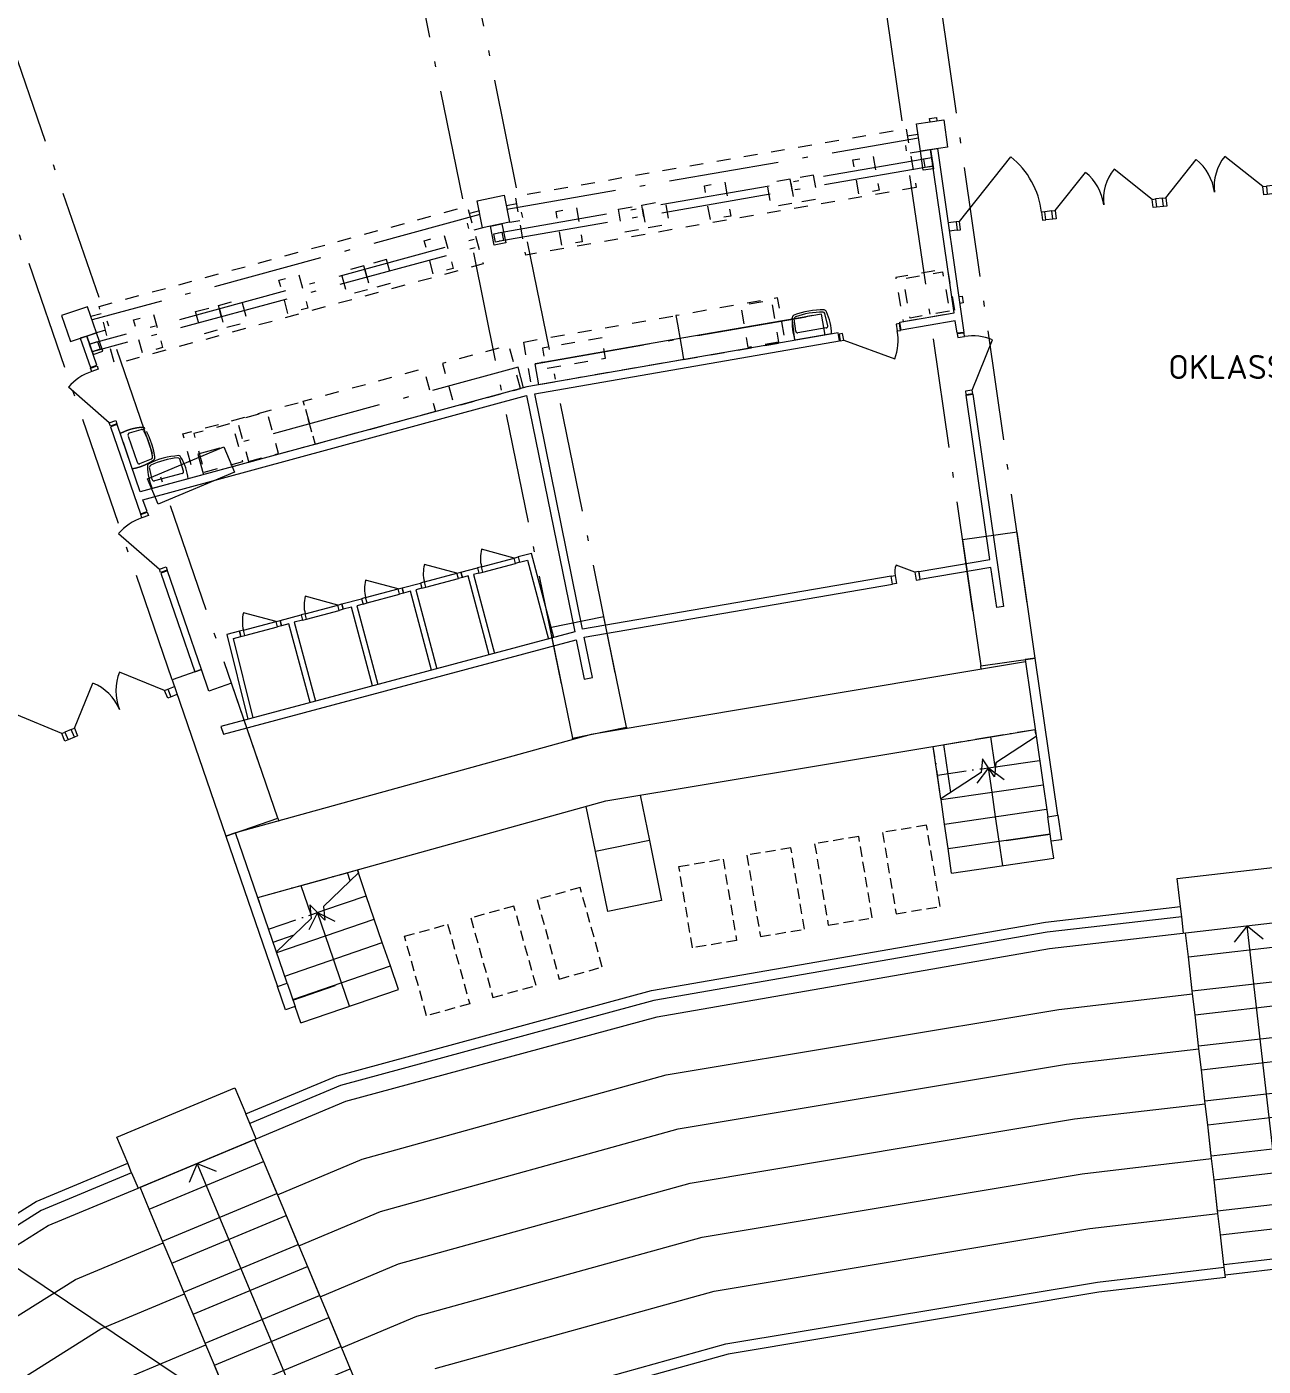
# Model space of a CAD drawing. Header units: millimetres. Extents: x -106764 to 80178, y -104573 to 57950.
# Drawn here: x -29284 to -11311, y 18291 to 37774 of the extents above; entities that cross this region are included whole.
import ezdxf

# ---------------------------------------------------------------- set-up
doc = ezdxf.new("R2010")
doc.units = ezdxf.units.MM
doc.header["$LTSCALE"] = 100
for name, pattern in [('2 Streckad kort', [2.25, 1.5, -0.75]), ('IMPORT-A_PSTRECK_4', [24, 16, -3.6, 0.8, -3.6]), ('IMPORT-DASHED_1', [4, 2, -2]), ('IMPORT-DASHED_2', [6, 4, -2]), ('Overhead', [6.2, 4.2, -1, 0, -1])]:
    doc.linetypes.add(name, pattern=pattern)
for name, color, linetype, lineweight in [('A-------T--', 1, 'Continuous', 13), ('A-27C---EJN', 1, 'Continuous', 9), ('A-27D---E-N', 7, 'Continuous', 9), ('A-3311-EA-', 3, 'Continuous', 9), ('A-3652-EA-', 1, 'Continuous', 9), ('A-42D--CE-N', 1, 'Continuous', 9), ('A-43CB--E-N', 3, 'Continuous', 18), ('A-43CB--EJN', 1, 'Continuous', 9), ('A-44B---E-N', 1, 'Continuous', 9), ('A-45C---', 1, '2 Streckad kort', 13), ('A-45CA--E-N', 1, 'Continuous', 9), ('A-45CA--EMN', 4, 'Overhead', 9), ('A-46C---E-N', 1, 'Continuous', 9), ('A003', 4, 'Continuous', 9), ('A030', 7, 'Continuous', 9), ('A035', 3, 'Continuous', 9), ('A037', 1, 'IMPORT-A_PSTRECK_4', 9), ('A040', 3, 'Continuous', 9), ('A046', 1, 'Continuous', 9), ('A046-O', 1, 'IMPORT-A_PSTRECK_4', 9), ('A050', 1, 'Continuous', 9), ('A050-B', 1, 'IMPORT-DASHED_2', 9), ('A050-O', 1, 'IMPORT-A_PSTRECK_4', 9), ('A055', 12, 'IMPORT-DASHED_1', 9), ('A055-O', 12, 'IMPORT-A_PSTRECK_4', 9), ('A061', 90, 'Continuous', 9), ('A061-O', 1, 'IMPORT-A_PSTRECK_4', 9), ('A095T', 3, 'Continuous', 9)]:
    doc.layers.add(name, color=color, linetype=linetype, lineweight=lineweight)
doc.styles.add('ISOCPEUR', font='isocpeur.ttf', dxfattribs={"height": 350})

# ---------------------------------------------------------------- blocks, each defined once
blk = doc.blocks.new('HUVUDBALK 3 20 25 3 - HUVUDBALK 3 20 25 42-4460908-A-40_P0010')
at = {"layer": 'A-27D---E-N'}
for p, q in [((-14889, 30425), (-15681, 30310)), ((-14624, 28590), (-14889, 30425)), ((-15681, 30310), (-15416, 28476)), ((-15416, 28476), (-14624, 28590)), ((-15409, 28427), (-15416, 28476)), ((-15205, 27009), (-15268, 27447)), ((-15049, 25933), (-15051, 25942)), ((-14406, 26026), (-15049, 25933))]:
    blk.add_line(p, q, dxfattribs=at)
blk = doc.blocks.new('HUVUDBALK 4 19 26 OCH 3 - HUVUDBALK 4 19 26 OCH 41-4462199-A-40_P0010')
at = {"layer": 'A-27D---E-N'}
for p, q in [((-20895, 29191), (-21679, 29032)), ((-21679, 29032), (-21353, 27427)), ((-20569, 27587), (-20895, 29191)), ((-21353, 27427), (-20569, 27587)), ((-20569, 27587), (-20565, 27567)), ((-21349, 27407), (-21353, 27427)), ((-20368, 26596), (-20234, 25938)), ((-21018, 25778), (-21151, 26434)), ((-20234, 25938), (-21018, 25778)), ((-20234, 25938), (-20056, 25065)), ((-20840, 24906), (-21018, 25778)), ((-20056, 25065), (-20840, 24906))]:
    blk.add_line(p, q, dxfattribs=at)
blk = doc.blocks.new('Pelare - Betong - Rektangulär - 400x400-4465140-A-40_P0010')
at = {"layer": 'A-27D---E-N'}
for p, q in [((-200, 200), (200, 200)), ((-200, -200), (-200, 200)), ((200, 200), (200, -200)), ((200, -200), (-200, -200))]:
    blk.add_line(p, q, dxfattribs=at)
blk = doc.blocks.new('Pelare - Betong - Rektangulär - 400x400-4465141-A-40_P0010')
at = {"layer": 'A-27D---E-N'}
for p, q in [((-200, 200), (200, 200)), ((-200, -200), (-200, 200)), ((200, 200), (200, -200)), ((200, -200), (-200, -200))]:
    blk.add_line(p, q, dxfattribs=at)
blk = doc.blocks.new('HUVUDBALK 27 - HUVUDBALK 27-4882497-A-40_P0010')
at = {"layer": 'A-27D---E-N'}
for p, q in [((-26747, 28423), (-27173, 28277)), ((-27173, 28277), (-26392, 26002)), ((-26640, 28110), (-26747, 28423)), ((-26309, 28224), (-26640, 28110)), ((-25636, 26262), (-26309, 28224)), ((-26392, 26002), (-25636, 26262)), ((-25636, 26262), (-25622, 26221)), ((-26392, 26002), (-26391, 25999)), ((-25300, 25283), (-25155, 24860)), ((-25704, 24459), (-25398, 24564)), ((-25415, 23617), (-24801, 23828)), ((-24804, 23837), (-24801, 23828))]:
    blk.add_line(p, q, dxfattribs=at)
blk = doc.blocks.new('Scandinavium-Tele Trappa-Ny - Scandinavium-Tele Trappa-V22-A-40_P0010')
at = {"layer": 'A-46C---E-N'}
for p, q in [((-900, -1148), (-900, -800)), ((-900, -800), (899, -800)), ((0, -800), (-212, -1012)), ((0, -800), (212, -1012)), ((0, -5218), (0, -800)), ((900, -800), (900, -1148)), ((-900, -1650), (-900, -1148)), ((-900, -1148), (900, -1148)), ((900, -1148), (900, -1650)), ((-900, -1650), (900, -1650)), ((-900, -1998), (-900, -1675)), ((900, -1671), (900, -1998)), ((-900, -2455), (-900, -1998)), ((-900, -1998), (900, -1998)), ((900, -1998), (900, -2455)), ((-900, -2455), (900, -2455)), ((-900, -2803), (-900, -2480)), ((900, -2476), (900, -2803)), ((-900, -3260), (-900, -2803)), ((-900, -2803), (900, -2803)), ((900, -2803), (900, -3260)), ((-900, -3260), (900, -3260)), ((-900, -3608), (-900, -3285)), ((900, -3281), (900, -3608)), ((-900, -4065), (-900, -3608)), ((-900, -3608), (900, -3608)), ((900, -3608), (900, -4065)), ((-900, -4065), (900, -4065)), ((-900, -4413), (-900, -4090)), ((900, -4086), (900, -4413)), ((-900, -4870), (-900, -4413)), ((-900, -4413), (900, -4413)), ((900, -4413), (900, -4870)), ((-900, -4870), (900, -4870)), ((-900, -5218), (-900, -4895)), ((900, -4891), (900, -5218)), ((-900, -5655), (-900, -5218)), ((-900, -5218), (900, -5218)), ((900, -5218), (900, -5655)), ((-900, -5805), (-900, -5655)), ((-900, -5655), (900, -5655)), ((-900, -5805), (900, -5805)), ((900, -5655), (900, -5805))]:
    blk.add_line(p, q, dxfattribs=at)
blk.add_circle((0, -5218), 50, dxfattribs=at)
blk = doc.blocks.new('Scandinavium-Tele Trappa-Ny - Scandinavium-Tele Trappa-V23-A-40_P0010')
at = {"layer": 'A-46C---E-N'}
for p, q in [((-900, -1148), (-900, -800)), ((0, -800), (-212, -1012)), ((0, -800), (212, -1012)), ((0, -5218), (0, -800)), ((900, -800), (900, -1148)), ((-900, -1650), (-900, -1148)), ((-900, -1148), (900, -1148)), ((900, -1148), (900, -1650)), ((-900, -1650), (900, -1650)), ((-900, -1998), (-900, -1690)), ((900, -1687), (900, -1998)), ((-900, -2455), (-900, -1998)), ((-900, -1998), (900, -1998)), ((900, -1998), (900, -2455)), ((-900, -2455), (900, -2455)), ((-900, -2803), (-900, -2495)), ((900, -2492), (900, -2803)), ((-900, -3260), (-900, -2803)), ((-900, -2803), (900, -2803)), ((900, -2803), (900, -3260)), ((-900, -3260), (900, -3260)), ((-900, -3608), (-900, -3300)), ((900, -3297), (900, -3608)), ((-900, -4065), (-900, -3608)), ((-900, -3608), (900, -3608)), ((900, -3608), (900, -4065)), ((-900, -4065), (900, -4065)), ((-900, -4413), (-900, -4105)), ((900, -4102), (900, -4413)), ((-900, -4870), (-900, -4413)), ((-900, -4413), (900, -4413)), ((900, -4413), (900, -4870)), ((-900, -4870), (900, -4870)), ((-900, -5218), (-900, -4910)), ((900, -4907), (900, -5218)), ((-900, -5655), (-900, -5218)), ((-900, -5218), (900, -5218)), ((900, -5218), (900, -5655)), ((-900, -5805), (-900, -5655)), ((-900, -5655), (900, -5655)), ((-900, -5805), (900, -5805)), ((900, -5655), (900, -5805))]:
    blk.add_line(p, q, dxfattribs=at)
blk.add_circle((0, -5218), 50, dxfattribs=at)
blk = doc.blocks.new('PD15')
at = {"layer": 'A-------T--'}
for p, q in [((156, -60), (657, -561)), ((1576, -60), (1075, -561))]:
    blk.add_line(p, q, dxfattribs=at)
for centre, start, end in [((153, -57), 315, 359.742), ((1579, -57), 180.258, 225)]:
    blk.add_arc(centre, 713, start, end, dxfattribs=at)
at = {"layer": 'A046', "flags": 128}
for points in [[(156, -60), (106, -60), (106, 60), (156, 60)], [(1626, -60), (1576, -60), (1576, 60), (1626, 60)]]:
    blk.add_lwpolyline(points, close=True, dxfattribs=at)
blk = doc.blocks.new('D13')
at = {"layer": 'A-------T--'}
blk.add_line((-50, -120), (-899, -969), dxfattribs=at)
blk.add_arc((-50, -120), 1200, 180, 225, dxfattribs=at)
at = {"layer": 'A046', "flags": 128}
for points in [[(-1300, -120), (-1250, -120), (-1250, 0), (-1300, 0)], [(-50, -120), (0, -120), (0, 0), (-50, 0)]]:
    blk.add_lwpolyline(points, close=True, dxfattribs=at)
blk = doc.blocks.new('Dörrparti ABU')
at = {"layer": 'A-43CB--E-N'}
for p, q in [((-8825, -64289), (-8725, -64289)), ((-7205, -64289), (-7105, -64289)), ((-8825, -64409), (-8725, -64409)), ((-7105, -64409), (-7205, -64409))]:
    blk.add_line(p, q, dxfattribs=at)
at = {"layer": 'A-42D--CE-N'}
for name, p in [('PD15', (-10451, -64349)), ('PD15', (-8831, -64349)), ('D13', (-5805, -64289))]:
    blk.add_blockref(name, p, dxfattribs=at)
blk = doc.blocks.new('Dörrparti DGOR')
at = {"layer": 'A-43CB--E-N'}
for p, q in [((-7755, -60446), (-7655, -60446)), ((-7755, -60566), (-7655, -60566)), ((-6135, -60446), (-6035, -60446)), ((-6135, -60566), (-6035, -60566)), ((-4515, -60446), (-4415, -60446)), ((-4515, -60566), (-4415, -60566))]:
    blk.add_line(p, q, dxfattribs=at)
at = {"layer": 'A-42D--CE-N'}
for name, p in [('PD15', (-9381, -60506)), ('PD15', (-7761, -60506)), ('PD15', (-6141, -60506)), ('D13', (-3115, -60446))]:
    blk.add_blockref(name, p, dxfattribs=at)

msp = doc.modelspace()

# ---------------------------------------------------------------- linework, layer by layer
at = {"layer": 'A-------T--'}
msp.add_lwpolyline([(-27528.6, 31200), (-26421.3, 31662.7), (-26267.1, 31293.6), (-27374.3, 30831)], close=True, dxfattribs=at)
at = {"layer": 'A-27C---EJN'}
for p, q in [((-14474.8, 24752.1), (-12513.1, 24977.9)), ((-12496, 24828.9), (-12513.1, 24977.9)), ((-20201.6, 23757.8), (-14474.8, 24752.1)), ((-12496, 24828.9), (-14453.4, 24603.5)), ((-14453.4, 24603.5), (-20169, 23611.2)), ((-24773, 22515.1), (-20201.6, 23757.8)), ((-20169, 23611.2), (-24724.2, 22373)), ((-26101.9, 21959.9), (-24773, 22515.1)), ((-24724.2, 22373), (-26044.1, 21821.4)), ((-26044.1, 21821.4), (-26101.9, 21959.9)), ((-29146.9, 20687.5), (-27818.2, 21242.8)), ((-27760.3, 21104.3), (-27818.2, 21242.8)), ((-27760.3, 21104.3), (-29077.6, 20553.9)), ((-33086.7, 18209.6), (-29146.9, 20687.5)), ((-29077.6, 20553.9), (-32993.9, 18090.7)), ((-13719.1, 19515.3), (-11878.7, 19730.2)), ((-11861.3, 19581.2), (-11878.7, 19730.2)), ((-19120.3, 18614.1), (-13719.1, 19515.3)), ((-11861.3, 19581.2), (-13698, 19366.7)), ((-13698, 19366.7), (-19087.9, 18467.5)), ((-23091.7, 17512.3), (-19120.3, 18614.1)), ((-19087.9, 18467.5), (-23042.3, 17370.3))]:
    msp.add_line(p, q, dxfattribs=at)
at = {"layer": 'A-3311-EA-', "flags": 128}
msp.add_lwpolyline([(-27630.6, 30688.8), (-27536, 30721.3), (-27595.7, 30895.2), (-22019.1, 32411.3), (-21320, 28972.2), (-26464.3, 27598.1), (-26425.3, 27484.4), (-21296, 28854.3), (-21180.1, 28283.8), (-21062.5, 28307.7), (-21182, 28895.9), (-16701.1, 29665.4), (-16718.2, 29784.3), (-21206, 29013.6), (-21901.4, 32434.8), (-17468.1, 33204.5), (-17488.6, 33322.7), (-22013.6, 32537.1), (-27634.7, 31009), (-27970.9, 31988.8), (-28065.5, 31956.3)], close=True, dxfattribs=at)
for points in [[(-21622.2, 28889), (-21948.7, 30113.4), (-22142.9, 30061.6), (-22122.2, 29984.3), (-22005.4, 30015.5), (-21699.5, 28868.3)], [(-22560.8, 28638.7), (-22866.7, 29785.8), (-22952.5, 29762.9), (-22973.1, 29840.2), (-22732.3, 29904.4), (-22711.7, 29827.1), (-22789.4, 29806.4), (-22483.5, 28659.3)], [(-23399.7, 28415), (-23705.6, 29562.1), (-23807.5, 29534.9), (-23828.1, 29612.2), (-23562.5, 29683), (-23541.9, 29605.7), (-23628.3, 29582.7), (-23322.4, 28435.6)], [(-24259, 28185.8), (-24564.9, 29332.9), (-24685.6, 29300.7), (-24706.2, 29378), (-24417.5, 29455), (-24396.9, 29377.7), (-24487.6, 29353.5), (-24181.7, 28206.4)], [(-25167.1, 27943.6), (-25473, 29090.7), (-25582.7, 29061.5), (-25603.3, 29138.8), (-25295.6, 29220.8), (-25275, 29143.5), (-25395.7, 29111.4), (-25089.8, 27964.3)], [(-25991.9, 27723.1), (-26281.8, 28875.1), (-26172.1, 28904.3), (-26192.7, 28981.6), (-26378.6, 28932), (-26069.5, 27703.6)]]:
    msp.add_lwpolyline(points, dxfattribs=at)
at = {"layer": 'A-3652-EA-', "flags": 128}
for points in [[(-22653.7, 29842.6), (-22674.3, 29919.9), (-22732.3, 29904.4), (-22711.7, 29827.1), (-22653.7, 29842.6), (-22180.2, 29968.8), (-22200.8, 30046.1), (-22142.9, 30061.6), (-22122.2, 29984.3), (-22180.2, 29968.8)], [(-22674.3, 29919.9), (-22200.8, 30046.1), (-22674, 30173.5)], [(-23483.9, 29621.2), (-23504.5, 29698.5), (-23562.5, 29683), (-23541.9, 29605.7), (-23483.9, 29621.2), (-23010.4, 29747.4), (-23031.1, 29824.7), (-22973.1, 29840.2), (-22952.5, 29762.9), (-23010.4, 29747.4)], [(-23504.5, 29698.5), (-23031.1, 29824.7), (-23504.2, 29952.1)], [(-16376, 29842.1), (-16356, 29723.8), (-16296.9, 29733.8), (-16316.9, 29852.2), (-16376, 29842.1), (-16647.9, 29943.2)], [(-24359.5, 29470.5), (-23886.1, 29596.7), (-24359.2, 29724.1)], [(-25237.6, 29236.3), (-24764.2, 29362.6), (-25237.3, 29489.9)], [(-24338.9, 29393.2), (-24359.5, 29470.5), (-24417.5, 29455), (-24396.9, 29377.7), (-24338.9, 29393.2), (-23865.4, 29519.4), (-23886.1, 29596.7), (-23828.1, 29612.2), (-23807.5, 29534.9), (-23865.4, 29519.4)], [(-26134.7, 28997.1), (-25661.2, 29123.3), (-26134.4, 29250.7)], [(-25217, 29159), (-25237.6, 29236.3), (-25295.6, 29220.8), (-25275, 29143.5), (-25217, 29159), (-24743.5, 29285.3), (-24764.2, 29362.6), (-24706.2, 29378), (-24685.6, 29300.7), (-24743.5, 29285.3)], [(-26114.1, 28919.8), (-26134.7, 28997.1), (-26192.7, 28981.6), (-26172.1, 28904.3), (-26114.1, 28919.8), (-25640.6, 29046), (-25661.2, 29123.3), (-25603.3, 29138.8), (-25582.7, 29061.5), (-25640.6, 29046)]]:
    msp.add_lwpolyline(points, dxfattribs=at)
msp.add_lwpolyline([(-16721.1, 29783.8), (-16662, 29793.8), (-16642, 29675.5), (-16701.1, 29665.4)], close=True, dxfattribs=at)
at = {"layer": 'A-3652-EA-'}
for centre, radius, start, end in [((-22200.8, 30046.1), 490, 164.93161, 194.93161), ((-23031.1, 29824.7), 490, 164.93161, 194.93161), ((-16376, 29842.1), 290, 159.6031, 189.6031), ((-23886.1, 29596.7), 490, 164.93161, 194.93161), ((-24764.2, 29362.6), 490, 164.93161, 194.93161), ((-25661.2, 29123.3), 490, 164.93161, 194.93161)]:
    msp.add_arc(centre, radius, start, end, dxfattribs=at)
at = {"layer": 'A-42D--CE-N'}
for points in [[(-16153.6, 36390.6), (-16160.8, 36440.1), (-16061.8, 36454.4), (-16054.6, 36404.9)], [(-15736.6, 33849.9), (-15687.1, 33857), (-15672.8, 33758.1), (-15722.3, 33750.9)]]:
    msp.add_lwpolyline(points, dxfattribs=at)
at = {"layer": 'A-43CB--E-N'}
for p, q in [((-15775.2, 34934.9), (-15891.2, 34921.6)), ((-15762.8, 34816.3), (-15874, 34802.7)), ((-14624.4, 28590.8), (-14772.9, 28569.4)), ((-14772.9, 28569.4), (-14443.2, 26283.8)), ((-14294.7, 26305.2), (-14624.4, 28590.8)), ((-27234.9, 28137.8), (-27139, 28177.9)), ((-27188.7, 28027.1), (-27100, 28064.1)), ((-14443.2, 26283.8), (-14294.7, 26305.2)), ((-26249.6, 26048), (-26391.5, 25999.3)), ((-26391.5, 25999.3), (-25642.3, 23816)), ((-25500.4, 23864.7), (-26249.6, 26048)), ((-25642.3, 23816), (-25500.4, 23864.7))]:
    msp.add_line(p, q, dxfattribs=at)
at = {"layer": 'A-43CB--EJN'}
for p, q in [((-15996.2, 26543.5), (-16106.4, 27307.4)), ((-15958.4, 27332.1), (-15857.7, 26634.1)), ((-14294.7, 26305.2), (-14243.3, 25948.4)), ((-14391.7, 25927), (-14443.2, 26283.8)), ((-14243.3, 25948.4), (-14391.7, 25927)), ((-24582.8, 25350.1), (-24624.2, 25470.6)), ((-24479.4, 25510.8), (-24463.7, 25465)), ((-25524.8, 23473.7), (-25642.3, 23816)), ((-25500.4, 23864.7), (-25382.9, 23522.4)), ((-25382.9, 23522.4), (-25524.8, 23473.7))]:
    msp.add_line(p, q, dxfattribs=at)
at = {"layer": 'A-44B---E-N'}
for p, q in [((-14767.8, 28534.4), (-21080.6, 27481.2)), ((-21080.6, 27481.2), (-26249.3, 26047.2)), ((-20866.2, 26513.3), (-14626.4, 27554.3)), ((-25927.4, 25109.1), (-20866.2, 26513.3)), ((-12559.9, 25384.4), (-10712.1, 25597.1)), ((-12513.1, 24977.9), (-12559.9, 25384.4)), ((-14419, 24365), (-8670, 25027)), ((-12468.4, 24589.6), (-12496, 24828.9)), ((-20121, 23375), (-14419, 24365)), ((-12336.8, 23708.9), (-12398.8, 24247.3)), ((-14281.2, 23481.9), (-12336.8, 23708.9)), ((-19987.6, 22529.8), (-14281.2, 23481.9)), ((-12244.7, 22909.2), (-12301.5, 23402.9)), ((-24646, 22145), (-20121, 23375)), ((-14168.2, 22684.6), (-12244.7, 22909.2)), ((-19813.3, 21742.8), (-14168.2, 22684.6)), ((-12152.6, 22109.5), (-12209.4, 22603.2)), ((-24408.5, 21303.3), (-19987.6, 22529.8)), ((-27976, 21620.6), (-26259.8, 22337.7)), ((-26259.8, 22337.7), (-26101.9, 21959.9)), ((-25951.4, 21599.6), (-24646, 22145)), ((-14055.2, 21887.3), (-12152.6, 22109.5)), ((-25951.4, 21599.5), (-26044.1, 21821.4)), ((-19639, 20955.7), (-14055.2, 21887.3)), ((-24143.9, 20541.3), (-19813.3, 21742.8)), ((-12060.5, 21309.8), (-12117.4, 21803.5)), ((-27818.2, 21242.8), (-27976, 21620.6)), ((-27667.7, 20882.6), (-25951.4, 21599.5)), ((-25843.7, 21267.4), (-25642, 20784.6)), ((-25642, 20784.6), (-24408.5, 21303.3)), ((-13942.3, 21090), (-12060.5, 21309.8)), ((-27760.3, 21104.3), (-27667.7, 20882.6)), ((-19464.7, 20168.7), (-13942.3, 21090)), ((-28973, 20337), (-27667.7, 20882.6)), ((-23879.2, 19779.3), (-19639, 20955.7)), ((-11968.4, 20510), (-12025.3, 21003.8)), ((-27301.2, 20086.9), (-27504.5, 20573.4)), ((-25516, 20483.1), (-25331.6, 20041.9)), ((-25331.6, 20041.9), (-24143.9, 20541.3)), ((-13829.3, 20292.8), (-11968.4, 20510)), ((-32846, 17901), (-28973, 20337)), ((-19290.3, 19381.6), (-13829.3, 20292.8)), ((-28578.7, 19549.8), (-27301.2, 20086.9)), ((-23614.5, 19017.3), (-19464.7, 20168.7)), ((-11883.2, 19769.9), (-11933.2, 20204.1)), ((-26990.9, 19344.2), (-27176.8, 19789.2)), ((-25205.6, 19740.4), (-25021.2, 19299.1)), ((-25021.2, 19299.1), (-23879.2, 19779.3)), ((-32357.5, 17183.1), (-28578.7, 19549.8)), ((-28206.6, 18833), (-26990.9, 19344.2)), ((-23349.8, 18255.4), (-19290.3, 19381.6)), ((-26680.5, 18601.4), (-26866.5, 19046.4)), ((-24895.3, 18997.6), (-24710.9, 18556.3)), ((-24710.9, 18556.3), (-23614.5, 19017.3)), ((-31860.7, 16544.4), (-28206.6, 18833)), ((-27834.5, 18116.2), (-26680.5, 18601.4)), ((-26370.2, 17858.6), (-26556.1, 18303.6))]:
    msp.add_line(p, q, dxfattribs=at)
at = {"layer": 'A-45C---'}
for p, q in [((-16204.1, 26161.2), (-16845.3, 26054.2)), ((-16006.7, 24977.5), (-16204.1, 26161.2)), ((-17190.5, 25996.6), (-17831.6, 25889.6)), ((-16993, 24813), (-17190.5, 25996.6)), ((-16845.3, 26054.2), (-16647.8, 24870.6)), ((-18176.7, 25831.2), (-18817.9, 25724.2)), ((-18817.9, 25724.2), (-18620.4, 24540.6)), ((-17979.3, 24647.6), (-18176.7, 25831.2)), ((-17831.6, 25889.6), (-17634.2, 24706)), ((-19804.4, 25560.5), (-19163.2, 25667.5)), ((-19606.9, 24376.9), (-19804.4, 25560.5)), ((-19163.2, 25667.5), (-18965.8, 24483.8)), ((-21239.6, 25253.1), (-21865.9, 25079.3)), ((-20918.7, 24096.7), (-21239.6, 25253.1)), ((-22202.9, 24984.9), (-22829.3, 24811.1)), ((-21882.1, 23828.6), (-22202.9, 24984.9)), ((-21865.9, 25079.3), (-21545.1, 23923)), ((-16647.8, 24870.6), (-16006.7, 24977.5)), ((-22829.3, 24811.1), (-22508.5, 23654.8)), ((-17634.2, 24706), (-16993, 24813)), ((-23793.1, 24544.6), (-23166.8, 24718.4)), ((-23166.8, 24718.4), (-22845.9, 23562)), ((-18620.4, 24540.6), (-17979.3, 24647.6)), ((-23472.3, 23388.3), (-23793.1, 24544.6)), ((-18965.8, 24483.8), (-19606.9, 24376.9)), ((-21545.1, 23923), (-20918.7, 24096.7)), ((-22508.5, 23654.8), (-21882.1, 23828.6)), ((-22845.9, 23562), (-23472.3, 23388.3))]:
    msp.add_line(p, q, dxfattribs=at)
at = {"layer": 'A-45CA--E-N'}
for p, q in [((-14611.4, 27449.9), (-15199.2, 27065.2)), ((-15389.4, 27127.4), (-15408.4, 26928.2)), ((-15218.2, 26866), (-15389.4, 27127.4)), ((-15204.4, 27011), (-14561.5, 27103.8)), ((-15204.4, 27011), (-14561.5, 27103.8)), ((-15408.4, 26928.2), (-15996.2, 26543.5)), ((-15303.8, 26996.7), (-15473.2, 26770.2)), ((-15403.2, 26982.4), (-15303.8, 26996.7)), ((-15403.2, 26982.4), (-15303.8, 26996.7)), ((-15252.4, 26640.4), (-15303.8, 26996.7)), ((-15303.8, 26996.7), (-15077.3, 26827.3)), ((-15199.2, 27065.2), (-15218.2, 26866)), ((-15994.7, 26533.3), (-14510.1, 26747.5)), ((-15994.7, 26533.3), (-14510.1, 26747.5)), ((-15994.7, 26533.3), (-15996.2, 26543.5)), ((-15943.3, 26177), (-15994.7, 26533.3)), ((-15201, 26284.1), (-15252.4, 26640.4)), ((-15943.3, 26177), (-14458.7, 26391.2)), ((-15943.3, 26177), (-14458.7, 26391.2)), ((-15891.9, 25820.7), (-15943.3, 26177)), ((-15149.6, 25927.8), (-15201, 26284.1)), ((-15891.9, 25820.7), (-14407.3, 26034.8)), ((-15891.9, 25820.7), (-14407.3, 26034.8)), ((-15098.2, 25571.5), (-15149.6, 25927.8)), ((-14355.9, 25678.5), (-14391.7, 25927)), ((-15840.5, 25464.4), (-15891.9, 25820.7)), ((-15840.5, 25464.4), (-14355.9, 25678.5)), ((-15840.5, 25464.4), (-14355.9, 25678.5)), ((-24463.7, 25465), (-24969.5, 24977.5)), ((-24350.1, 25134.2), (-24463.7, 25465)), ((-24964.5, 24923.3), (-24350.1, 25134.2)), ((-24964.5, 24923.3), (-24350.1, 25134.2)), ((-24233.3, 24793.6), (-24350.1, 25134.2)), ((-25168, 25003.3), (-25149.6, 24804)), ((-24951.1, 24778.2), (-25168, 25003.3)), ((-24969.5, 24977.5), (-24951.1, 24778.2)), ((-25149.6, 24804), (-25655.4, 24316.5)), ((-25652.1, 24306.8), (-24233.3, 24793.6)), ((-25652.1, 24306.8), (-24233.3, 24793.6)), ((-25059.5, 24890.7), (-25183.8, 24636.7)), ((-25154.6, 24858.1), (-25059.5, 24890.7)), ((-25154.6, 24858.1), (-25059.5, 24890.7)), ((-24942.7, 24550.2), (-25059.5, 24890.7)), ((-25059.5, 24890.7), (-24805.5, 24766.5)), ((-24116.5, 24453.1), (-24233.3, 24793.6)), ((-24825.9, 24209.7), (-24942.7, 24550.2)), ((-25535.3, 23966.3), (-24116.5, 24453.1)), ((-25535.3, 23966.3), (-24116.5, 24453.1)), ((-23999.6, 24112.6), (-24116.5, 24453.1)), ((-24709, 23869.2), (-24825.9, 24209.7)), ((-25418.4, 23625.8), (-23999.6, 24112.6)), ((-25418.4, 23625.8), (-23999.6, 24112.6)), ((-23882.8, 23772.1), (-23999.6, 24112.6)), ((-25301.6, 23285.3), (-23882.8, 23772.1)), ((-25301.6, 23285.3), (-23882.8, 23772.1)), ((-24592.2, 23528.7), (-24709, 23869.2)), ((-25301.6, 23285.3), (-25382.9, 23522.4))]:
    msp.add_line(p, q, dxfattribs=at)
at = {"layer": 'A-45CA--EMN'}
for p, q in [((-16106.4, 27307.4), (-14626.4, 27554.3)), ((-14616.2, 27483.5), (-14626.4, 27554.3)), ((-15996.2, 26543.5), (-16106.4, 27307.4)), ((-16046.1, 26889.6), (-15403.2, 26982.4)), ((-16046.1, 26889.6), (-15403.2, 26982.4)), ((-15303.8, 26996.7), (-15204.4, 27011)), ((-15303.8, 26996.7), (-15204.4, 27011)), ((-25927.4, 25109.1), (-24479.4, 25510.8)), ((-24463.7, 25465), (-24479.4, 25510.8)), ((-25903.8, 25040.2), (-25927.4, 25109.1)), ((-25768.9, 24647.3), (-25154.6, 24858.1)), ((-25768.9, 24647.3), (-25154.6, 24858.1)), ((-25059.5, 24890.7), (-24964.5, 24923.3)), ((-25059.5, 24890.7), (-24964.5, 24923.3))]:
    msp.add_line(p, q, dxfattribs=at)
at = {"layer": 'A003'}
msp.add_line((-44082.9, 29537.8), (44082.9, -29537.8), dxfattribs=at)
at = {"layer": 'A030', "flags": 128}
msp.add_lwpolyline([(-28270.4, 33323.8), (-28400.2, 33702.2), (-28778.6, 33572.3), (-28648.8, 33194)], close=True, dxfattribs=at)
at = {"layer": 'A035', "flags": 128}
for points in [[(-15786.7, 33496.4), (-16571.5, 33360.2), (-16592, 33478.4), (-15803.8, 33615.3), (-16146, 35987.5), (-16047, 36001.8), (-15661.5, 33329.4), (-15760.5, 33315.2)], [(-28360.8, 32817), (-28266.2, 32849.5), (-28412.3, 33275.1), (-28506.9, 33242.7)], [(-16296.9, 29733.8), (-16314, 29852.7), (-15286.2, 30026.6), (-15630.6, 32414.5), (-15531.6, 32428.8), (-15086.4, 29342.1), (-15185.4, 29327.8), (-15269, 29907.7)], [(-27240.6, 29860.6), (-27335.2, 29828.1), (-26841.9, 28390.4), (-26747.3, 28422.9)]]:
    msp.add_lwpolyline(points, close=True, dxfattribs=at)
at = {"layer": 'A037'}
for p, q in [((-25897.4, 27024.4), (-31501.7, 43356.8)), ((-27172.9, 28276.8), (-32258.3, 43097.2)), ((-15531.8, 29277.9), (-17076.1, 39984.2)), ((-14740, 29392.1), (-16284.3, 40098.4)), ((-20729.3, 28375.5), (-22884.1, 38975.8)), ((-21513.3, 28216.1), (-23665.1, 38802.2))]:
    msp.add_line(p, q, dxfattribs=at)
at = {"layer": 'A040', "flags": 128}
for points in [[(-16294.4, 35966.1), (-16145.9, 35987.5), (-16105.8, 35708.9), (-16254.4, 35687.5)], [(-22544.9, 34872.6), (-22378.3, 34906.4), (-22322.7, 34632.7), (-22489.3, 34598.8)], [(-28270.4, 33323.8), (-28412.7, 33274.7), (-28320.1, 33006.8), (-28177.9, 33055.9)]]:
    msp.add_lwpolyline(points, close=True, dxfattribs=at)
at = {"layer": 'A046'}
msp.add_line((-27950.4, 30403.8), (-27354.7, 29884.9), dxfattribs=at)
at = {"layer": 'A046', "flags": 128}
for points in [[(-16630.6, 33349.9), (-16581.3, 33358.5), (-16598.4, 33457), (-16647.7, 33448.4)], [(-15653, 33270.1), (-15660.1, 33319.5), (-15759.1, 33305.3), (-15751.9, 33255.8)], [(-28341.4, 32760.3), (-28357.6, 32807.6), (-28263, 32840), (-28246.8, 32792.7)], [(-27611.1, 30632.1), (-27627.3, 30679.4), (-27532.7, 30711.8), (-27516.5, 30664.6)], [(-27338.5, 29837.6), (-27354.7, 29884.9), (-27260.1, 29917.3), (-27243.9, 29870)]]:
    msp.add_lwpolyline(points, close=True, dxfattribs=at)
for points in [[(-17409, 33214.8), (-17426.1, 33313.3), (-17475.3, 33304.8), (-17458.2, 33206.2), (-17409, 33214.8), (-16667.3, 32942.6)], [(-15540.2, 32488.1), (-15639.2, 32473.9), (-15632, 32424.4), (-15533, 32438.7), (-15540.2, 32488.1), (-15246.9, 33221.7)], [(-28085, 32013.1), (-27990.4, 32045.5), (-27974.1, 31998.2), (-28068.7, 31965.8), (-28085, 32013.1), (-28680.6, 32532)]]:
    msp.add_lwpolyline(points, dxfattribs=at)
at = {"layer": 'A046'}
for centre, start, end in [((-17409, 33214.8), 339.84966, 9.84966), ((-15540.2, 32488.1), 68.20788, 98.20788), ((-28085, 32013.1), 108.93896, 138.93896), ((-27354.7, 29884.9), 108.93896, 138.93896)]:
    msp.add_arc(centre, 790, start, end, dxfattribs=at)
at = {"layer": 'A046-O'}
for p, q in [((-22304.7, 35121.5), (-16322.4, 36160.2)), ((-22696.7, 35042.2), (-28334.2, 33509.6))]:
    msp.add_line(p, q, dxfattribs=at)
at = {"layer": 'A050'}
for p, q in [((-18117.2, 33213.6), (-18156.4, 33541.4)), ((-18106.2, 33345.1), (-18127.8, 33524.5)), ((-17641.8, 33425.8), (-17682, 33601.8)), ((-17663.8, 33392.6), (-18074.3, 33321.4)), ((-17587.1, 33305.6), (-18117.2, 33213.6)), ((-27006.1, 31311.7), (-27062.2, 31483.3)), ((-27461.3, 31189), (-27499.1, 31365.7)), ((-26940.7, 31197), (-27460.2, 31057)), ((-27025.1, 31276.7), (-27427.3, 31168.3))]:
    msp.add_line(p, q, dxfattribs=at)
for centre, radius, start, end in [((-17420.4, 33463.2), 740.2, 173.93588, 199.70743), ((-18114.7, 33542.3), 41.7, 120.63507, 181.24642), ((-17717.7, 32484.9), 1170.6, 88.76205, 110.93727), ((-18100.5, 33527.8), 27.4, 107.75682, 186.84435), ((-17720.7, 32500.6), 1122.6, 89.40784, 110.2313), ((-17708.7, 33595.7), 27.5, 12.85497, 90.74506), ((-17700.3, 33614.3), 41.7, 18.4529, 79.06425), ((-18327.3, 33305.7), 740.2, 359.9919, 25.76344), ((-18079, 33348.4), 27.4, 186.84435, 279.84966), ((-17668.5, 33419.7), 27.4, 279.84966, 12.85497), ((-27487.7, 31384.6), 41.7, 125.86731, 186.47866), ((-26789, 31369.2), 740.2, 179.16812, 204.93967), ((-26995.9, 30367.9), 1170.6, 93.9943, 116.16952), ((-27472.2, 31371.5), 27.4, 112.98907, 192.0766), ((-27000.3, 30383.1), 1122.6, 94.64008, 115.46355), ((-27088.2, 31474.8), 27.5, 18.08722, 95.9773), ((-27081.6, 31494), 41.7, 23.68515, 84.2965), ((-27677.8, 31129.6), 740.2, 5.22414, 30.99569), ((-27434.4, 31194.8), 27.4, 192.0766, 285.08191), ((-27032.2, 31303.2), 27.4, 285.08191, 18.08722)]:
    msp.add_arc(centre, radius, start, end, dxfattribs=at)
at = {"layer": 'A050-B'}
for p, q in [((-27750.6, 31346.7), (-27925.2, 31855.6)), ((-27676.8, 31436.2), (-27812, 31830.3)), ((-27793.6, 31865.6), (-27619.9, 31915.2)), ((-27640.6, 31419.7), (-27473.1, 31487.2))]:
    msp.add_line(p, q, dxfattribs=at)
for centre, radius, start, end in [((-27568.7, 31207), 740.2, 93.02518, 118.79672), ((-27786.1, 31839.2), 27.4, 105.93365, 198.93896), ((-27612.3, 31888.8), 27.4, 26.84612, 105.93365), ((-27600.2, 31905.1), 41.7, 39.72437, 100.33571), ((-28566.7, 31351.4), 1122.6, 8.49713, 29.3206), ((-28581.6, 31346), 1170.6, 7.85135, 30.02657), ((-27867.4, 32077.6), 740.2, 279.08119, 304.85274), ((-27650.9, 31445.1), 27.4, 198.93896, 291.94427), ((-27483.4, 31512.6), 27.5, 291.94427, 9.83436), ((-27463.7, 31507.2), 41.7, 297.5422, 358.15355)]:
    msp.add_arc(centre, radius, start, end, dxfattribs=at)
at = {"layer": 'A050-O'}
msp.add_line((-17677.9, 33289.9), (-17730.9, 33595.3), dxfattribs=at)
at = {"layer": 'A050-O', "flags": 128}
msp.add_lwpolyline([(-21893.7, 32872.6), (-17730.9, 33595.3), (-21893.7, 32872.6)], dxfattribs=at)
at = {"layer": 'A055'}
for p, q in [((-16485.3, 36186.7), (-16330.1, 36213.6)), ((-16442.5, 35940.4), (-16294.4, 35966.1)), ((-22704.3, 35097), (-22850.3, 35057.3)), ((-22312.2, 35176.3), (-22160.6, 35202.6)), ((-22262.4, 34931.2), (-22117.8, 34956.3)), ((-22654.4, 34851.5), (-22784.7, 34816.1)), ((-28205.7, 33600.5), (-28351.7, 33560.8)), ((-28140.1, 33359.3), (-28270.4, 33323.8))]:
    msp.add_line(p, q, dxfattribs=at)
at = {"layer": 'A055', "flags": 128}
for points in [[(-16355.2, 35437.9), (-22030.5, 34453.8), (-22179.4, 35310.9), (-16504.1, 36295.1)], [(-16979.7, 35887.9), (-16894.3, 35395.2), (-17189.9, 35343.9), (-17275.3, 35836.6)], [(-19137.5, 35513.7), (-19052.1, 35021), (-19347.7, 34969.8), (-19433.1, 35462.4)], [(-18185.7, 35555.6), (-18525.6, 35496.7), (-18466.7, 35156.8), (-18126.7, 35215.7)], [(-17845.8, 35614.6), (-18185.7, 35555.6), (-18126.7, 35215.7), (-17786.8, 35274.7)], [(-28234.6, 33706.7), (-22879.2, 35163.4), (-22650.8, 34323.9), (-28006.2, 32867.2)], [(-21295.3, 35139.5), (-21209.9, 34646.8), (-21505.5, 34595.6), (-21590.9, 35088.2)], [(-20683.4, 35122.5), (-20343.5, 35181.5), (-20284.5, 34841.5), (-20624.5, 34782.6)], [(-20343.5, 35181.5), (-20003.6, 35240.4), (-19944.6, 34900.5), (-20284.5, 34841.5)], [(-23216.6, 34740), (-23085.4, 34257.6), (-23374.9, 34178.8), (-23506.1, 34661.3)], [(-24386.1, 34296.2), (-24719.1, 34205.7), (-24628.5, 33872.8), (-24295.6, 33963.3)], [(-24053.2, 34386.8), (-24386.1, 34296.2), (-24295.6, 33963.3), (-23962.7, 34053.9)], [(-25329.8, 34165.2), (-25198.6, 33682.7), (-25488.1, 33604), (-25619.3, 34086.4)], [(-16542.7, 33487), (-15789.1, 33617.8), (-15900, 34257.7), (-16653.7, 34127)], [(-15872.2, 33635.8), (-16443.6, 33536.7), (-16542.7, 34108.2), (-15971.3, 34207.3)], [(-26832.3, 33630.8), (-26499.4, 33721.4), (-26408.8, 33388.5), (-26741.7, 33297.9)], [(-26499.4, 33721.4), (-26166.5, 33811.9), (-26075.9, 33479), (-26408.8, 33388.5)], [(-19737.2, 32932.3), (-18259.3, 33188.9), (-18370.3, 33829), (-19848.3, 33572.7)], [(-18355, 33185.2), (-18798.4, 33108.3), (-18905.2, 33724.1), (-18461.8, 33801)], [(-27443.1, 33590.3), (-27311.8, 33107.9), (-27601.3, 33029.1), (-27732.5, 33511.6)], [(-22060.2, 33188.7), (-19848.3, 33572.7), (-19737.2, 32932.3), (-21949.1, 32548.3)], [(-22106.1, 32511.9), (-22276.6, 33139.2), (-23241.6, 32876.9), (-23071.1, 32249.6)], [(-20922, 33249.4), (-21789, 33098.8), (-21737.7, 32803.3), (-20870.7, 32953.8)], [(-23342.9, 32175.8), (-25094.3, 31699.7), (-25264.8, 32326.9), (-23513.4, 32803.1)], [(-25094.3, 31699.7), (-26845.7, 31223.6), (-27016.3, 31850.8), (-25264.8, 32326.9)], [(-26061.5, 31449.6), (-25627.3, 31567.7), (-25791.2, 32170.8), (-26225.5, 32052.7)], [(-26705.2, 31297.4), (-26145.5, 31449.6), (-26297.7, 32009.3), (-26857.3, 31857.1)]]:
    msp.add_lwpolyline(points, close=True, dxfattribs=at)
at = {"layer": 'A055-O'}
msp.add_line((-21840.6, 32567.2), (-21893.7, 32872.6), dxfattribs=at)
at = {"layer": 'A055-O', "flags": 128}
for points in [[(-17677.9, 33289.9), (-17730.9, 33595.3), (-21893.7, 32872.6)], [(-22061.9, 32524), (-22143.3, 32823.1), (-26799.3, 31557.4), (-26718, 31258.2)]]:
    msp.add_lwpolyline(points, dxfattribs=at)
at = {"layer": 'A061', "flags": 128}
for points in [[(-16128.6, 35867.3), (-16247.4, 35850.1), (-16230.3, 35731.4), (-16111.5, 35748.5)], [(-22496.6, 34760.6), (-22379, 34784.5), (-22355.1, 34666.9), (-22472.7, 34643)], [(-28372.2, 33158.3), (-28258.7, 33197.3), (-28219.8, 33083.8), (-28333.3, 33044.8)]]:
    msp.add_lwpolyline(points, close=True, dxfattribs=at)
at = {"layer": 'A061-O', "flags": 128}
for points in [[(-16128.6, 35867.3), (-22435.8, 34773.4), (-28372.2, 33158.3)], [(-16111.5, 35748.5), (-22409.7, 34656.1), (-28333.2, 33044.6)]]:
    msp.add_lwpolyline(points, dxfattribs=at)

# ---------------------------------------------------------------- block references
at = {"layer": 'A-27D---E-N'}
for name, p, rotation in [('Pelare - Betong - Rektangulär - 400x400-4465140-A-40_P0010', (-16125.1, 36192.7), 8.207875780359558), ('Pelare - Betong - Rektangulär - 400x400-4465141-A-40_P0010', (-22501.7, 35086.7), 11.49020800574266)]:
    msp.add_blockref(name, p, dxfattribs=dict(at, rotation=rotation))
for name in ['HUVUDBALK 3 20 25 3 - HUVUDBALK 3 20 25 42-4460908-A-40_P0010', 'HUVUDBALK 4 19 26 OCH 3 - HUVUDBALK 4 19 26 OCH 41-4462199-A-40_P0010', 'HUVUDBALK 27 - HUVUDBALK 27-4882497-A-40_P0010']:
    msp.add_blockref(name, (0, 0), dxfattribs=at)
at = {"layer": 'A-42D--CE-N', "rotation": 202.6399280709553}
msp.add_blockref('Dörrparti ABU', (-11989.6, -35290.2), dxfattribs=at)
at = {"layer": 'A-43CB--E-N', "rotation": 186.5685460626784}
msp.add_blockref('Dörrparti DGOR', (-11941.5, -25589.8), dxfattribs=at)
at = {"layer": 'A-46C---E-N'}
for name, p, rotation in [('Scandinavium-Tele Trappa-Ny - Scandinavium-Tele Trappa-V23-A-40_P0010', (-11636, 25490.8), 6.568704510933596), ('Scandinavium-Tele Trappa-Ny - Scandinavium-Tele Trappa-V22-A-40_P0010', (-27116.7, 21979.7), 22.67719454229092)]:
    msp.add_blockref(name, p, dxfattribs=dict(at, rotation=rotation))

# ---------------------------------------------------------------- texts
at = {"layer": 'A095T', "insert": (-10364.4, 33000.4), "char_height": 350, "width": 2718.939, "attachment_point": 3, "line_spacing_factor": 1.149209, "style": 'ISOCPEUR'}
msp.add_mtext('OKLASSAD', dxfattribs=at)

doc.saveas('drawing.dxf')
